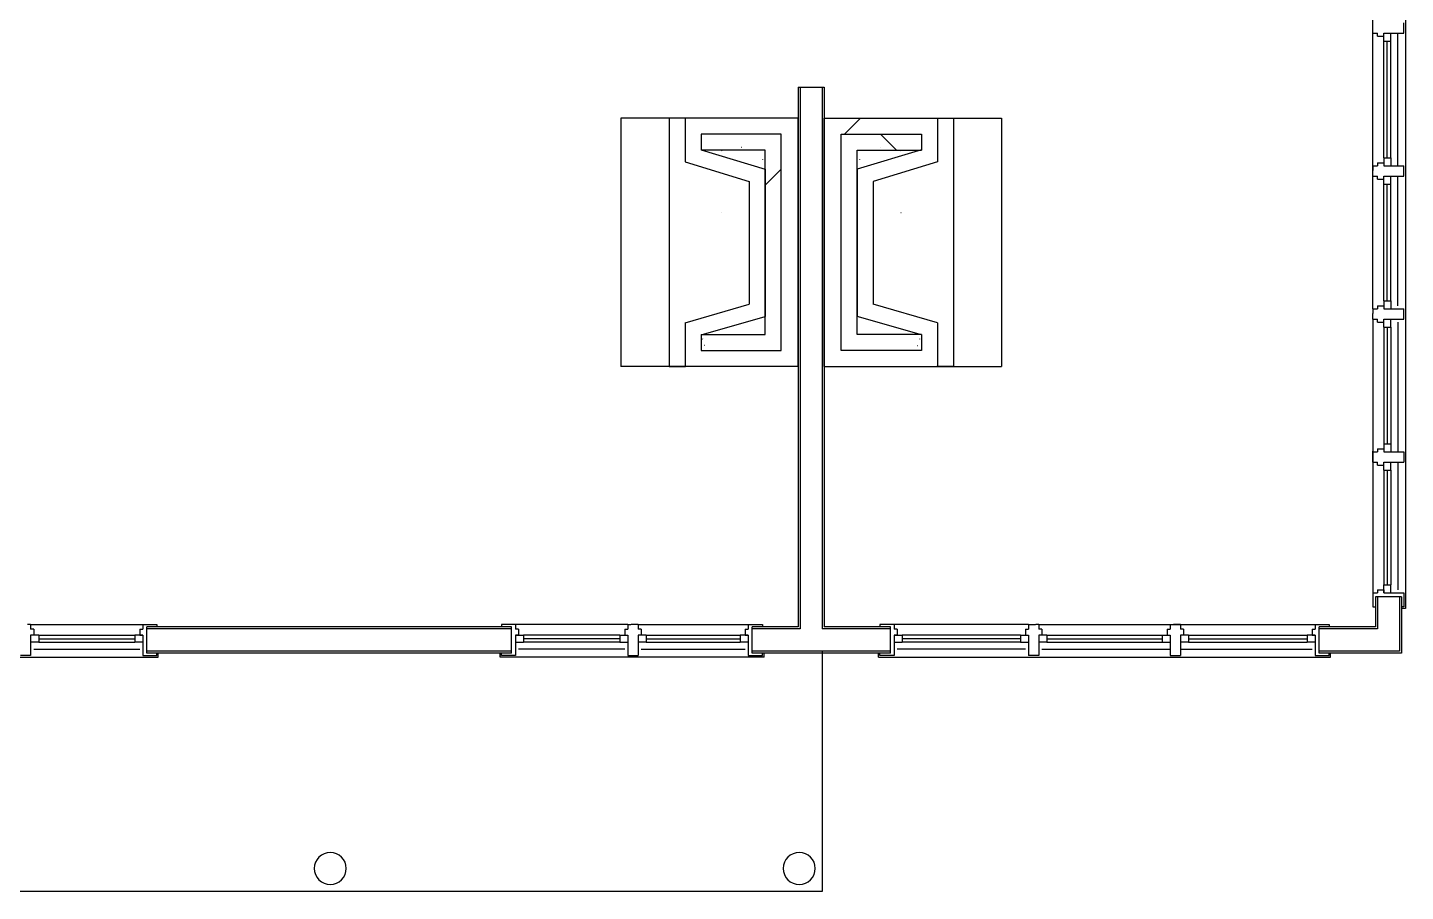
# Model space of a CAD drawing. Header units: inches. Extents: x 1429 to 2574, y 1873 to 2531.
# Drawn here: x 2232.9 to 2573.8, y 1892.6 to 2106.4 of the extents above; entities that cross this region are included whole.
import ezdxf

# ---------------------------------------------------------------- set-up
doc = ezdxf.new("R2010")
doc.units = ezdxf.units.IN
for name, pattern in [('Style_11', [0]), ('Style_13', [0]), ('Style_18', [0]), ('Style_23', [0]), ('Style_27', [0]), ('Style_3', [0]), ('Style_30', [0]), ('Style_4', [0]), ('Style_6', [0]), ('Style_9', [0])]:
    doc.linetypes.add(name, pattern=pattern)
doc.layers.add('1.1DRWDWS', color=1, linetype='Continuous', true_color=0xff0000)
doc.layers.add('1.1WALL', color=7, linetype='Continuous', true_color=0xffffff)
pattern_1 = [(45, (0, 0), (-86.9964, 86.9964), []), (-45, (0, 0), (86.9964, 86.9964), [])]
pattern_2 = [(0, (0, 0), (0, 472.44), [29.53, -442.913]), (90, (29.53, 0), (-472.44, 3e-14), [29.53, -442.913]), (45, (0, 0), (-472.44, 472.44), [41.76, -626.37]), (45, (472.44, 0), (-472.44, 472.44), [41.76, -626.37]), (0, (265.75, 177.17), (0, 472.44), [29.53, -442.913]), (90, (265.75, 620.1), (-472.44, 3e-14), [29.53, -442.91]), (45, (265.75, 620.1), (-472.44, 472.44), [41.76, -626.37]), (45, (738.2, 620.1), (-472.44, 472.44), [41.76, -626.37]), (20, (0, 0), (-40.396, 110.9873), [2.9528, -115.1575]), (55, (0, 0), (-96.7502, 67.7452), [2.9528, -115.1575]), (80, (0, 0), (-116.316, 20.5096), [2.9528, -115.1575])]

msp = doc.modelspace()

# ---------------------------------------------------------------- hatches: boundary and pattern name
at = {"layer": '1.1DRWDWS'}
h = msp.add_hatch(dxfattribs=at)
h.set_pattern_fill('PATTERN_0', color=256, scale=6.971785, style=0, pattern_type=2)
h.set_pattern_definition([(45, (0, 0), (-59.1576, 59.1576), [])])
h.paths.add_polyline_path([(2430.02, 2084.02), (2458.02, 2084.02), (2458.02, 2073.16), (2442.15, 2068.35), (2442.15, 2037.93), (2458.02, 2033.37), (2458.02, 2022.52), (2430.03, 2022.52), (2434.22, 2080.05), (2454.06, 2080.05), (2454.06, 2076.15), (2438.19, 2071.33), (2438.19, 2034.94), (2453.81, 2030.45), (2454.06, 2026.49), (2434.22, 2026.49), (2434.22, 2080.05), (2430.02, 2084.02)], flags=0)
h = msp.add_hatch(dxfattribs=at)
h.set_pattern_fill('PATTERN_1', color=256, scale=10.252625, style=0, pattern_type=2)
h.set_pattern_definition(pattern_1)
h.paths.add_polyline_path([(2399.78, 2076.08), (2399.55, 2080.05), (2419.39, 2080.05), (2419.39, 2026.49), (2399.55, 2026.49), (2399.55, 2030.45), (2415.42, 2030.45), (2415.42, 2076.08), (2399.78, 2076.08)], flags=0)
h = msp.add_hatch(dxfattribs=at)
h.set_pattern_fill('PATTERN_1', color=256, scale=10.252625, style=0, pattern_type=2)
h.set_pattern_definition(pattern_1)
h.paths.add_polyline_path([(2453.83, 2076.08), (2454.06, 2080.05), (2434.22, 2080.05), (2434.22, 2026.49), (2454.06, 2026.49), (2454.06, 2030.45), (2438.19, 2030.45), (2438.19, 2076.08), (2453.83, 2076.08)], flags=0)
h = msp.add_hatch(dxfattribs=at)
h.set_pattern_fill('PATTERN_2', color=256, scale=2.46063, style=0, pattern_type=2)
h.set_pattern_definition(pattern_2)
h.paths.add_polyline_path([(2415.42, 2076.08), (2415.42, 2071.33), (2399.78, 2076.08), (2415.42, 2076.08)], flags=0)
h = msp.add_hatch(dxfattribs=at)
h.set_pattern_fill('PATTERN_2', color=256, scale=2.46063, style=0, pattern_type=2)
h.set_pattern_definition(pattern_2)
h.paths.add_polyline_path([(2438.19, 2076.08), (2438.19, 2071.33), (2453.83, 2076.08), (2438.19, 2076.08)], flags=0)
h = msp.add_hatch(dxfattribs=at)
h.set_pattern_fill('PATTERN_2', color=256, scale=2.46063, style=0, pattern_type=2)
h.set_pattern_definition(pattern_2)
h.paths.add_polyline_path([(2415.42, 2030.2), (2415.42, 2034.94), (2399.78, 2030.2), (2415.42, 2030.2)], flags=0)
h = msp.add_hatch(dxfattribs=at)
h.set_pattern_fill('PATTERN_2', color=256, scale=2.46063, style=0, pattern_type=2)
h.set_pattern_definition(pattern_2)
h.paths.add_polyline_path([(2438.19, 2030.2), (2438.19, 2034.94), (2453.83, 2030.2), (2438.19, 2030.2)], flags=0)

# ---------------------------------------------------------------- linework, layer by layer
at = {"layer": '1.1DRWDWS', "linetype": 'Style_27'}
for points in [[(2573.85, 2143.8), (2573.85, 1962.66)], [(2565.79, 2036.78), (2565.79, 2139.9)], [(2395.58, 2084.02), (2391.61, 2084.02)], [(2458.02, 2084.02), (2461.99, 2084.02)], [(2565.79, 2034.25), (2565.79, 1966.48)], [(2391.61, 2022.52), (2395.71, 2022.52)], [(2461.99, 2022.52), (2457.89, 2022.52)], [(2573.85, 1962.66), (2572.86, 1962.66)], [(2233.63, 1958.67), (2261.41, 1958.67)], [(2381.42, 1958.67), (2353.65, 1958.67)], [(2383.95, 1958.67), (2411.22, 1958.67)], [(2480.6, 1958.67), (2447.35, 1958.67)], [(2483.13, 1958.67), (2551.53, 1958.67)], [(2199.94, 1950.61), (2265.22, 1950.61)], [(2265.22, 1950.61), (2265.22, 1951.6)], [(2349.84, 1950.61), (2349.84, 1951.6)], [(2415.12, 1950.61), (2349.84, 1950.61)], [(2415.12, 1950.61), (2415.12, 1951.6)], [(2443.45, 1950.61), (2443.45, 1951.6)], [(2443.45, 1950.61), (2555.34, 1950.61)], [(2555.34, 1950.61), (2555.34, 1951.6)]]:
    msp.add_lwpolyline(points, dxfattribs=at)
at = {"layer": '1.1DRWDWS', "linetype": 'Style_30'}
for points in [[(2573.48, 2105.02), (2573.48, 2107.55)], [(2565.79, 2105.02), (2565.79, 2106.4)], [(2565.79, 2105.02), (2566.97, 2105.02)], [(2566.97, 2104.28), (2566.97, 2105.02)], [(2566.97, 2104.28), (2568.46, 2104.28)], [(2568.46, 2104.28), (2568.46, 2105.02)], [(2568.46, 2103.04), (2568.46, 2105.02)], [(2568.46, 2105.02), (2573.48, 2105.02)], [(2570.2, 2103.04), (2570.2, 2105.02)], [(2568.46, 2103.04), (2570.2, 2103.04)], [(2569.33, 2074.15), (2569.33, 2103.04)], [(2568.46, 2074.15), (2568.46, 2072.17)], [(2568.46, 2074.15), (2570.2, 2074.15)], [(2570.2, 2074.15), (2570.2, 2072.17)], [(2565.79, 2072.17), (2566.97, 2072.17)], [(2565.79, 2072.17), (2565.79, 2071.06)], [(2565.79, 2069.64), (2565.79, 2071.01)], [(2566.97, 2072.91), (2566.97, 2072.17)], [(2566.97, 2072.91), (2568.46, 2072.91)], [(2568.46, 2072.91), (2568.46, 2072.17)], [(2568.46, 2072.17), (2573.48, 2072.17)], [(2573.48, 2069.64), (2573.48, 2072.17)], [(2565.79, 2069.64), (2566.97, 2069.64)], [(2566.97, 2068.89), (2566.97, 2069.64)], [(2566.97, 2068.89), (2568.46, 2068.89)], [(2568.46, 2067.65), (2568.46, 2069.64)], [(2568.46, 2069.64), (2573.48, 2069.64)], [(2568.46, 2068.89), (2568.46, 2069.64)], [(2568.46, 2067.65), (2570.2, 2067.65)], [(2569.33, 2038.76), (2569.33, 2067.65)], [(2570.2, 2067.65), (2570.2, 2069.64)], [(2565.79, 2036.78), (2566.97, 2036.78)], [(2565.79, 2036.78), (2565.79, 2035.67)], [(2566.97, 2037.52), (2568.46, 2037.52)], [(2566.97, 2037.52), (2566.97, 2036.78)], [(2568.46, 2038.76), (2568.46, 2036.78)], [(2568.46, 2038.76), (2570.2, 2038.76)], [(2568.46, 2037.52), (2568.46, 2036.78)], [(2568.46, 2036.78), (2573.48, 2036.78)], [(2570.2, 2038.76), (2570.2, 2036.78)], [(2573.48, 2034.25), (2573.48, 2036.78)], [(2565.79, 2034.25), (2565.79, 2035.62)], [(2565.79, 2034.25), (2566.97, 2034.25)], [(2566.97, 2033.51), (2566.97, 2034.25)], [(2566.97, 2033.51), (2568.46, 2033.51)], [(2568.46, 2032.27), (2568.46, 2034.25)], [(2568.46, 2033.51), (2568.46, 2034.25)], [(2568.46, 2034.25), (2573.48, 2034.25)], [(2568.46, 2032.27), (2570.2, 2032.27)], [(2569.33, 2032.27), (2569.33, 2003.38)], [(2570.2, 2032.27), (2570.2, 2034.25)], [(2565.79, 2001.39), (2565.79, 2001.6)], [(2566.97, 2002.14), (2568.46, 2002.14)], [(2566.97, 2002.14), (2566.97, 2001.39)], [(2568.46, 2003.38), (2570.2, 2003.38)], [(2568.46, 2003.38), (2568.46, 2001.39)], [(2568.46, 2002.14), (2568.46, 2001.39)], [(2570.2, 2003.38), (2570.2, 2001.39)], [(2565.79, 1998.86), (2565.79, 2001.55)], [(2565.79, 2001.39), (2566.97, 2001.39)], [(2565.79, 1998.86), (2566.97, 1998.86)], [(2566.97, 1998.12), (2566.97, 1998.86)], [(2568.46, 2001.39), (2573.48, 2001.39)], [(2568.46, 1998.12), (2568.46, 1998.86)], [(2568.46, 1998.86), (2573.48, 1998.86)], [(2568.46, 1996.88), (2568.46, 1998.86)], [(2570.2, 1996.88), (2570.2, 1998.86)], [(2573.48, 2001.39), (2573.48, 1998.86)], [(2566.97, 1998.12), (2568.46, 1998.12)], [(2568.46, 1996.88), (2570.2, 1996.88)], [(2569.33, 1996.88), (2569.33, 1968.46)], [(2568.46, 1966.48), (2568.46, 1968.46)], [(2568.46, 1968.46), (2570.2, 1968.46)], [(2570.2, 1966.48), (2570.2, 1968.46)], [(2565.79, 1966.48), (2565.79, 1963.01)], [(2565.79, 1966.48), (2566.97, 1966.48)], [(2566.97, 1967.22), (2568.46, 1967.22)], [(2566.97, 1967.22), (2566.97, 1966.48)], [(2568.46, 1967.22), (2568.46, 1966.48)], [(2568.46, 1966.48), (2573.48, 1966.48)], [(2573.48, 1966.48), (2573.48, 1963.01)], [(2565.79, 1963.01), (2566.41, 1963.01)], [(2573.48, 1963.01), (2572.86, 1963.01)], [(2233.63, 1958.67), (2232.89, 1958.67)], [(2233.63, 1958.67), (2233.63, 1957.48)], [(2234.38, 1957.48), (2233.63, 1957.48)], [(2234.38, 1957.48), (2234.38, 1956)], [(2260.66, 1957.48), (2260.66, 1956)], [(2260.66, 1957.48), (2261.41, 1957.48)], [(2261.41, 1958.67), (2261.41, 1957.48)], [(2261.41, 1958.67), (2264.88, 1958.67)], [(2264.88, 1958.67), (2264.88, 1958.05)], [(2350.18, 1958.67), (2350.18, 1958.05)], [(2353.65, 1958.67), (2350.18, 1958.67)], [(2353.65, 1958.67), (2353.65, 1957.48)], [(2354.39, 1957.48), (2353.65, 1957.48)], [(2354.39, 1957.48), (2354.39, 1956)], [(2380.68, 1957.48), (2381.42, 1957.48)], [(2380.68, 1957.48), (2380.68, 1956)], [(2381.42, 1958.67), (2382.16, 1958.67)], [(2381.42, 1958.67), (2381.42, 1957.48)], [(2383.95, 1958.67), (2382.22, 1958.67)], [(2383.95, 1958.67), (2383.95, 1957.48)], [(2384.69, 1957.48), (2383.95, 1957.48)], [(2384.69, 1957.48), (2384.69, 1956)], [(2410.47, 1957.48), (2411.22, 1957.48)], [(2410.47, 1957.48), (2410.47, 1956)], [(2411.22, 1958.67), (2414.78, 1958.67)], [(2411.22, 1958.67), (2411.22, 1957.48)], [(2414.78, 1958.67), (2414.78, 1958.05)], [(2443.79, 1958.67), (2443.79, 1958.05)], [(2447.35, 1958.67), (2443.79, 1958.67)], [(2447.35, 1958.67), (2447.35, 1957.48)], [(2448.09, 1957.48), (2447.35, 1957.48)], [(2448.09, 1957.48), (2448.09, 1956)], [(2479.86, 1957.48), (2479.86, 1956)], [(2479.86, 1957.48), (2480.6, 1957.48)], [(2480.6, 1958.67), (2480.6, 1957.48)], [(2480.6, 1958.67), (2482.33, 1958.67)], [(2483.13, 1958.67), (2482.39, 1958.67)], [(2483.13, 1958.67), (2483.13, 1957.48)], [(2483.87, 1957.48), (2483.13, 1957.48)], [(2483.87, 1957.48), (2483.87, 1956)], [(2514.92, 1957.48), (2515.66, 1957.48)], [(2514.92, 1957.48), (2514.92, 1956)], [(2515.66, 1958.67), (2516.4, 1958.67)], [(2515.66, 1958.67), (2515.66, 1957.48)], [(2518.19, 1958.67), (2516.46, 1958.67)], [(2518.19, 1958.67), (2518.19, 1957.48)], [(2518.93, 1957.48), (2518.19, 1957.48)], [(2518.93, 1957.48), (2518.93, 1956)], [(2550.79, 1957.48), (2551.53, 1957.48)], [(2550.79, 1957.48), (2550.79, 1956)], [(2551.53, 1958.67), (2555, 1958.67)], [(2551.53, 1958.67), (2551.53, 1957.48)], [(2555, 1958.67), (2555, 1958.05)], [(2235.62, 1956), (2233.63, 1956)], [(2233.63, 1956), (2233.63, 1950.98)], [(2234.38, 1956), (2233.63, 1956)], [(2235.62, 1954.26), (2233.63, 1954.26)], [(2235.62, 1956), (2235.62, 1954.26)], [(2235.62, 1955.13), (2259.42, 1955.13)], [(2261.41, 1956), (2259.42, 1956)], [(2259.42, 1956), (2259.42, 1954.26)], [(2261.41, 1954.26), (2259.42, 1954.26)], [(2260.66, 1956), (2261.41, 1956)], [(2261.41, 1956), (2261.41, 1950.98)], [(2354.39, 1956), (2353.65, 1956)], [(2353.65, 1956), (2355.63, 1956)], [(2353.65, 1956), (2353.65, 1950.98)], [(2353.65, 1954.26), (2355.63, 1954.26)], [(2355.63, 1956), (2355.63, 1954.26)], [(2379.44, 1955.13), (2355.63, 1955.13)], [(2379.44, 1956), (2381.42, 1956)], [(2379.44, 1956), (2379.44, 1954.26)], [(2379.44, 1954.26), (2381.42, 1954.26)], [(2380.68, 1956), (2381.42, 1956)], [(2381.42, 1956), (2381.42, 1950.98)], [(2384.69, 1956), (2383.95, 1956)], [(2385.93, 1956), (2383.95, 1956)], [(2383.95, 1956), (2383.95, 1950.98)], [(2385.93, 1954.26), (2383.95, 1954.26)], [(2385.93, 1956), (2385.93, 1954.26)], [(2385.93, 1955.13), (2409.23, 1955.13)], [(2411.22, 1956), (2409.23, 1956)], [(2409.23, 1956), (2409.23, 1954.26)], [(2411.22, 1954.26), (2409.23, 1954.26)], [(2410.47, 1956), (2411.22, 1956)], [(2411.22, 1956), (2411.22, 1950.98)], [(2447.35, 1956), (2447.35, 1950.98)], [(2448.09, 1956), (2447.35, 1956)], [(2447.35, 1956), (2449.33, 1956)], [(2447.35, 1954.26), (2449.33, 1954.26)], [(2449.33, 1956), (2449.33, 1954.26)], [(2478.62, 1955.13), (2449.33, 1955.13)], [(2478.62, 1956), (2480.6, 1956)], [(2478.62, 1956), (2478.62, 1954.26)], [(2478.62, 1954.26), (2480.6, 1954.26)], [(2479.86, 1956), (2480.6, 1956)], [(2480.6, 1956), (2480.6, 1950.98)], [(2483.13, 1956), (2483.13, 1950.98)], [(2485.11, 1956), (2483.13, 1956)], [(2483.87, 1956), (2483.13, 1956)], [(2485.11, 1954.26), (2483.13, 1954.26)], [(2485.11, 1956), (2485.11, 1954.26)], [(2485.11, 1955.13), (2513.68, 1955.13)], [(2513.68, 1956), (2515.66, 1956)], [(2513.68, 1956), (2513.68, 1954.26)], [(2513.68, 1954.26), (2515.66, 1954.26)], [(2514.92, 1956), (2515.66, 1956)], [(2515.66, 1956), (2515.66, 1950.98)], [(2520.17, 1956), (2518.19, 1956)], [(2518.93, 1956), (2518.19, 1956)], [(2518.19, 1956), (2518.19, 1950.98)], [(2520.17, 1954.26), (2518.19, 1954.26)], [(2520.17, 1956), (2520.17, 1954.26)], [(2520.17, 1955.13), (2549.55, 1955.13)], [(2549.55, 1956), (2549.55, 1954.26)], [(2551.53, 1956), (2549.55, 1956)], [(2551.53, 1954.26), (2549.55, 1954.26)], [(2550.79, 1956), (2551.53, 1956)], [(2551.53, 1956), (2551.53, 1950.98)], [(2233.63, 1950.98), (2231.1, 1950.98)], [(2261.41, 1950.98), (2264.88, 1950.98)], [(2264.88, 1950.98), (2264.88, 1951.6)], [(2350.18, 1950.98), (2350.18, 1951.6)], [(2353.65, 1950.98), (2350.18, 1950.98)], [(2381.42, 1950.98), (2383.95, 1950.98)], [(2411.22, 1950.98), (2414.78, 1950.98)], [(2414.78, 1950.98), (2414.78, 1951.6)], [(2443.79, 1950.98), (2443.79, 1951.6)], [(2447.35, 1950.98), (2443.79, 1950.98)], [(2483.13, 1950.98), (2480.6, 1950.98)], [(2515.66, 1950.98), (2518.19, 1950.98)], [(2551.53, 1950.98), (2555, 1950.98)], [(2555, 1950.98), (2555, 1951.6)]]:
    msp.add_lwpolyline(points, dxfattribs=at)
at = {"layer": '1.1DRWDWS', "linetype": 'Style_23'}
for points in [[(2571.93, 2072.17), (2571.93, 2105.02)], [(2568.46, 2074.15), (2568.46, 2103.04)], [(2570.2, 2074.15), (2570.2, 2103.04)], [(2568.46, 2038.76), (2568.46, 2067.65)], [(2570.2, 2038.76), (2570.2, 2067.65)], [(2571.93, 2037.52), (2571.93, 2069.64)], [(2568.46, 2032.27), (2568.46, 2003.38)], [(2570.2, 2032.27), (2570.2, 2003.38)], [(2571.93, 2033.51), (2571.93, 2001.39)], [(2571.93, 1998.86), (2571.93, 1967.22)], [(2568.46, 1996.88), (2568.46, 1968.46)], [(2570.2, 1996.88), (2570.2, 1968.46)], [(2235.62, 1956), (2259.42, 1956)], [(2235.62, 1954.26), (2259.42, 1954.26)], [(2379.44, 1956), (2355.63, 1956)], [(2379.44, 1954.26), (2355.63, 1954.26)], [(2385.93, 1956), (2409.23, 1956)], [(2385.93, 1954.26), (2409.23, 1954.26)], [(2478.62, 1956), (2449.33, 1956)], [(2478.62, 1954.26), (2449.33, 1954.26)], [(2485.11, 1956), (2513.68, 1956)], [(2485.11, 1954.26), (2513.68, 1954.26)], [(2520.17, 1956), (2549.55, 1956)], [(2520.17, 1954.26), (2549.55, 1954.26)], [(2234.38, 1952.52), (2260.66, 1952.52)], [(2380.68, 1952.52), (2354.39, 1952.52)], [(2384.69, 1952.52), (2410.47, 1952.52)], [(2479.86, 1952.52), (2448.09, 1952.52)], [(2483.87, 1952.52), (2515.66, 1952.52)], [(2518.19, 1952.52), (2550.79, 1952.52)]]:
    msp.add_lwpolyline(points, dxfattribs=at)
at = {"layer": '1.1DRWDWS', "linetype": 'Style_13'}
for points in [[(2379.71, 2084.02), (2379.71, 2022.52)], [(2395.58, 2084.02), (2379.71, 2084.02)], [(2391.61, 2084.02), (2391.61, 2022.52)], [(2458.02, 2084.02), (2473.89, 2084.02)], [(2461.99, 2084.02), (2461.99, 2022.52)], [(2473.89, 2084.02), (2473.89, 2022.52)], [(2419.39, 2080.05), (2399.55, 2080.05)], [(2399.55, 2080.05), (2399.55, 2076.08)], [(2419.39, 2026.49), (2419.39, 2080.05)], [(2434.22, 2080.05), (2454.06, 2080.05)], [(2434.22, 2026.49), (2434.22, 2080.05)], [(2454.06, 2080.05), (2454.06, 2076.08)], [(2409.61, 2076.71), (2409.57, 2076.73)], [(2444, 2076.71), (2444.03, 2076.73)], [(2399.55, 2076.15), (2415.42, 2071.33)], [(2415.42, 2076.08), (2399.55, 2076.08)], [(2404.78, 2075.94), (2404.71, 2075.97)], [(2414.8, 2073.67), (2414.79, 2073.74)], [(2415.42, 2030.45), (2415.42, 2076.08)], [(2454.06, 2076.15), (2438.19, 2071.33)], [(2438.19, 2076.08), (2454.06, 2076.08)], [(2438.19, 2030.45), (2438.19, 2076.08)], [(2438.8, 2073.67), (2438.81, 2073.74)], [(2448.83, 2075.94), (2448.9, 2075.97)], [(2415.42, 2071.33), (2415.42, 2034.94)], [(2438.19, 2071.33), (2438.19, 2034.94)], [(2404.62, 2060.62), (2404.58, 2060.68)], [(2448.98, 2060.62), (2449.02, 2060.68)], [(2399.55, 2030.38), (2415.42, 2034.94)], [(2454.06, 2030.38), (2438.19, 2034.94)], [(2399.55, 2030.45), (2399.55, 2026.49)], [(2399.55, 2030.45), (2415.42, 2030.45)], [(2399.95, 2029.27), (2399.91, 2029.33)], [(2454.06, 2030.45), (2438.19, 2030.45)], [(2453.65, 2029.27), (2453.69, 2029.33)], [(2454.06, 2030.45), (2454.06, 2026.49)], [(2399.55, 2026.49), (2419.39, 2026.49)], [(2400.48, 2027.73), (2400.41, 2027.76)], [(2454.06, 2026.49), (2434.22, 2026.49)], [(2453.12, 2027.73), (2453.19, 2027.76)], [(2395.58, 2022.52), (2379.71, 2022.52)], [(2458.02, 2022.52), (2473.89, 2022.52)]]:
    msp.add_lwpolyline(points, dxfattribs=at)
at = {"layer": '1.1DRWDWS', "linetype": 'Style_6'}
for points in [[(2395.58, 2084.02), (2395.58, 2073.16)], [(2423.58, 2084.02), (2395.58, 2084.02)], [(2423.58, 2022.52), (2423.58, 2084.02)], [(2430.03, 2022.52), (2430.02, 2084.02)], [(2430.02, 2084.02), (2458.02, 2084.02)], [(2458.02, 2084.02), (2458.02, 2073.16)], [(2395.58, 2073.16), (2411.45, 2068.35)], [(2458.02, 2073.16), (2442.15, 2068.35)], [(2411.45, 2068.35), (2411.45, 2037.93)], [(2442.15, 2068.35), (2442.15, 2037.93)], [(2395.58, 2033.37), (2411.45, 2037.93)], [(2458.02, 2033.37), (2442.15, 2037.93)], [(2395.58, 2033.37), (2395.58, 2022.52)], [(2458.02, 2033.37), (2458.02, 2022.52)], [(2423.58, 2022.52), (2395.58, 2022.52)], [(2430.03, 2022.52), (2458.02, 2022.52)]]:
    msp.add_lwpolyline(points, dxfattribs=at)
at = {"layer": '1.1WALL', "linetype": 'Style_11'}
for points in [[(2423.58, 2091.7), (2430.03, 2091.7)], [(2572.86, 1965.48), (2566.41, 1965.48)], [(2262.4, 1951.6), (2262.4, 1958.05)], [(2352.66, 1951.6), (2352.66, 1958.05)], [(2412.17, 1951.6), (2412.17, 1958.05)], [(2446.39, 1951.6), (2446.39, 1958.05)], [(2552.52, 1951.6), (2552.52, 1958.05)]]:
    msp.add_lwpolyline(points, dxfattribs=at)
at = {"layer": '1.1WALL', "linetype": 'Style_9'}
for points in [[(2423.58, 2091.7), (2423.58, 1958.05)], [(2430.03, 2091.7), (2430.03, 1958.05)], [(2566.41, 1965.48), (2566.41, 1958.05)], [(2352.66, 1958.05), (2262.4, 1958.05)], [(2423.58, 1958.05), (2412.17, 1958.05)], [(2446.39, 1958.05), (2430.03, 1958.05)], [(2566.41, 1958.05), (2552.52, 1958.05)], [(2352.66, 1951.6), (2262.4, 1951.6)], [(2446.39, 1951.6), (2412.17, 1951.6)]]:
    msp.add_lwpolyline(points, dxfattribs=at)
at = {"layer": '1.1WALL', "linetype": 'Style_18'}
for points in [[(2424.07, 2091.7), (2424.07, 1957.55)], [(2429.53, 2091.7), (2429.53, 1957.55)], [(2566.91, 1965.48), (2566.91, 1957.55)], [(2572.36, 1965.48), (2572.36, 1952.09)], [(2352.66, 1957.55), (2262.4, 1957.55)], [(2424.07, 1957.55), (2412.17, 1957.55)], [(2446.39, 1957.55), (2429.53, 1957.55)], [(2566.91, 1957.55), (2552.52, 1957.55)], [(2352.66, 1952.09), (2262.4, 1952.09)], [(2446.39, 1952.09), (2412.17, 1952.09)], [(2572.36, 1952.09), (2552.52, 1952.09)]]:
    msp.add_lwpolyline(points, dxfattribs=at)
at = {"layer": '1.1WALL', "linetype": 'Style_3'}
for points in [[(2572.86, 1965.48), (2572.86, 1951.6)], [(2572.86, 1951.6), (2552.52, 1951.6)]]:
    msp.add_lwpolyline(points, dxfattribs=at)
at = {"layer": '1.1WALL', "linetype": 'Style_4'}
for points in [[(2429.53, 1952.09), (2429.53, 1892.58)], [(2429.53, 1892.58), (2048.65, 1892.58)]]:
    msp.add_lwpolyline(points, dxfattribs=at)
at = {"layer": '1.1WALL', "linetype": 'Style_9'}
for points in [[(2311.75, 1898.28, 1), (2303.82, 1898.28, 1), (2311.75, 1898.28)], [(2427.8, 1898.28, 1), (2419.87, 1898.28, 1), (2427.8, 1898.28)]]:
    msp.add_lwpolyline(points, format="xyb", close=True, dxfattribs=at)

doc.saveas('drawing.dxf')
